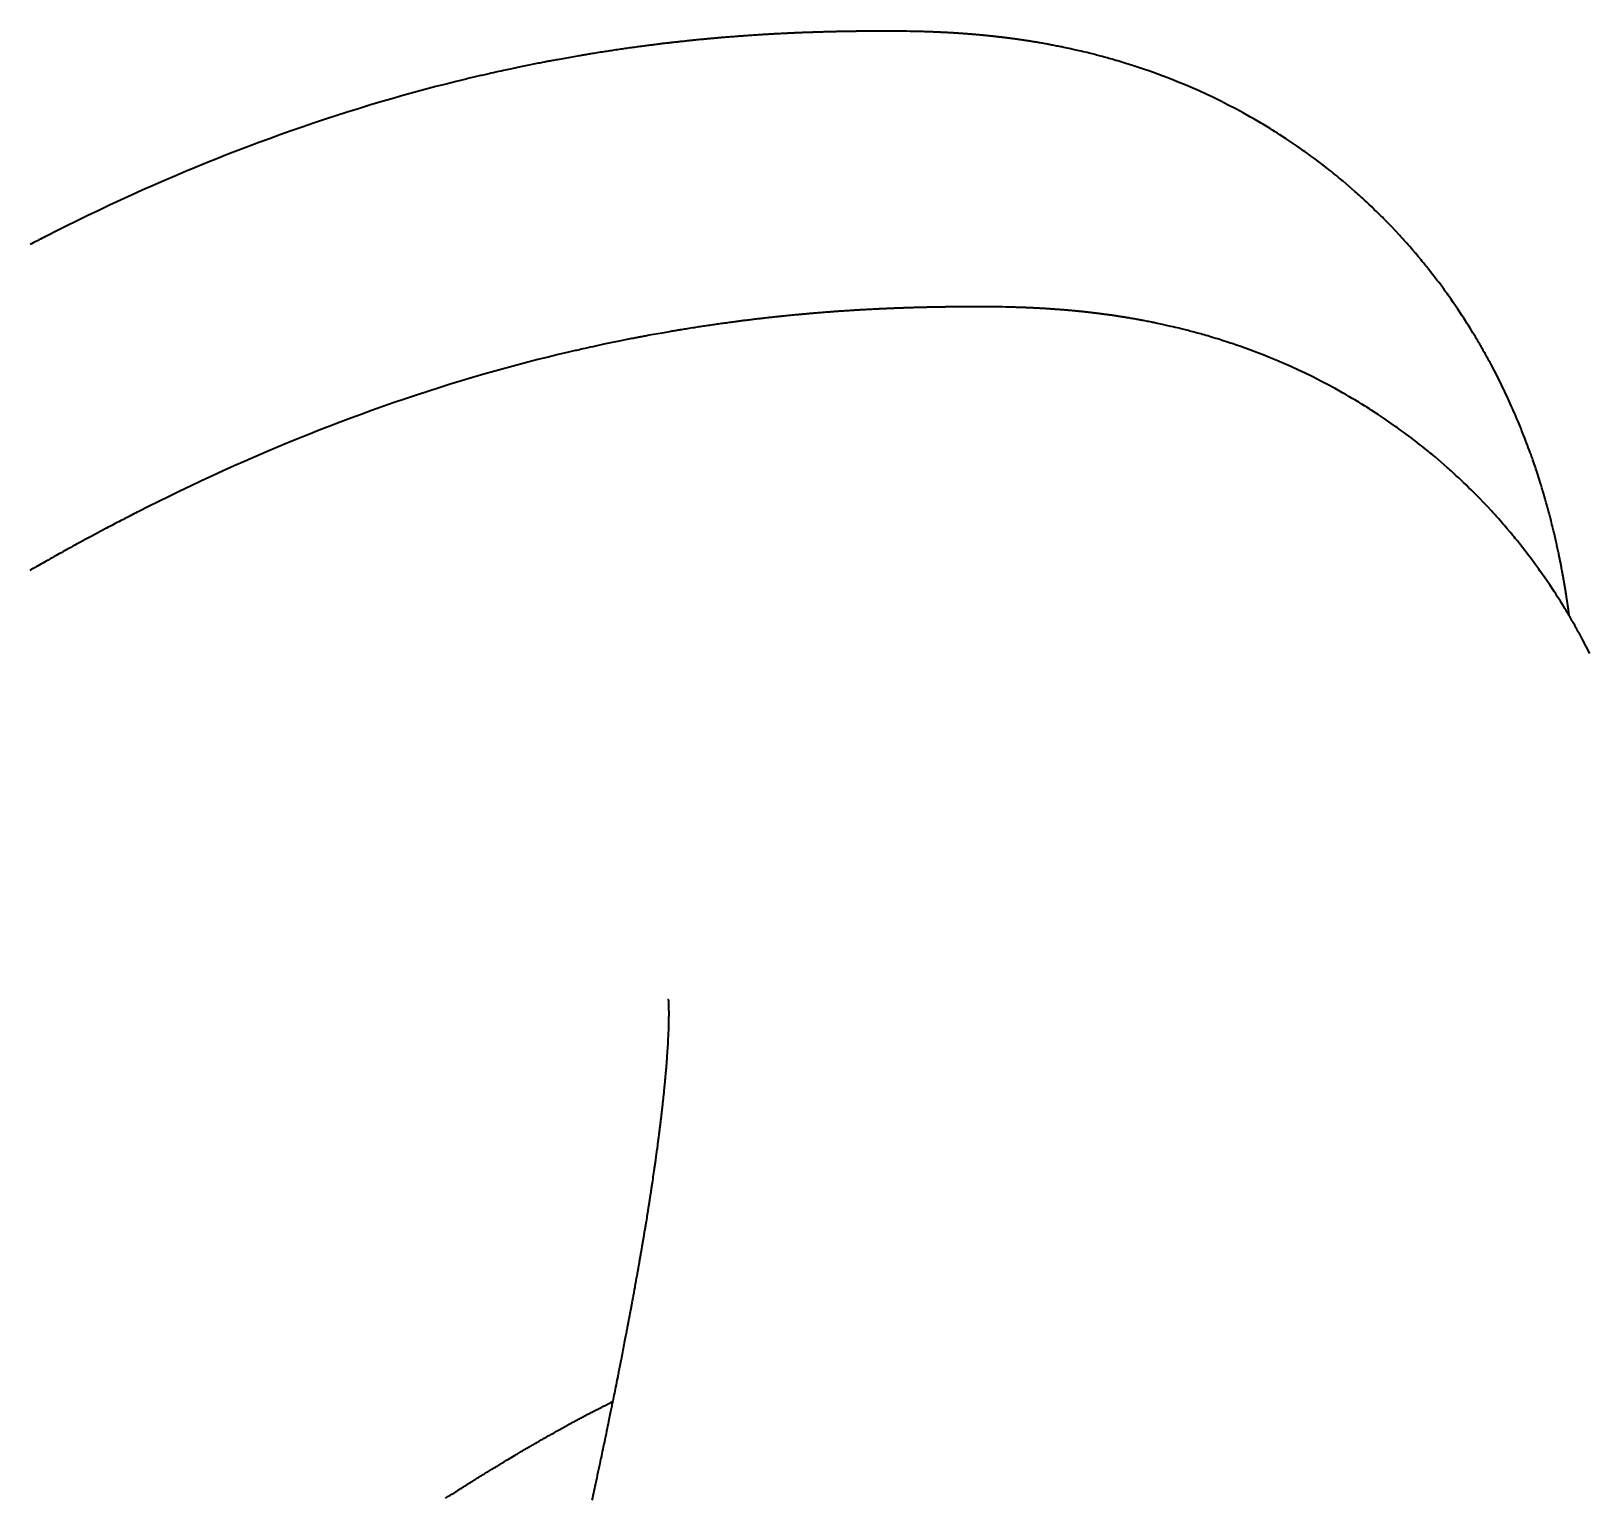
# Model space of a CAD drawing. Header units: millimetres. Extents: x 15 to 415, y 5 to 292.
# Drawn here: x 309.382 to 313.616, y 246.824 to 250.815 of the extents above; entities that cross this region are included whole.
import ezdxf

# ---------------------------------------------------------------- set-up
doc = ezdxf.new("R2010")
doc.units = ezdxf.units.MM
doc.layers.add('Geometries', color=7, linetype='Continuous')

msp = doc.modelspace()

# ---------------------------------------------------------------- linework, layer by layer
at = {"layer": 'Geometries', "linetype": 'Continuous', "lineweight": 40, "flags": 128}
for points in [[(313.5686, 249.2236), (313.5684, 249.225), (313.568, 249.2278), (313.5676, 249.2308), (313.5672, 249.2339), (313.5668, 249.2367), (313.5664, 249.2395), (313.566, 249.2424), (313.5657, 249.2451), (313.5653, 249.2475), (313.565, 249.2498), (313.5647, 249.2515), (313.5645, 249.253), (313.5643, 249.2544), (313.5641, 249.2558), (313.5639, 249.2574), (313.5636, 249.2592), (313.5634, 249.2608), (313.5631, 249.2624), (313.5629, 249.2642), (313.5626, 249.2662), (313.5623, 249.2682), (313.5619, 249.2703), (313.5617, 249.2722), (313.5614, 249.274), (313.5611, 249.2758), (313.5609, 249.2773), (313.5606, 249.2788), (313.5604, 249.2801), (313.5602, 249.2812), (313.5601, 249.2823), (313.5598, 249.2841), (313.5595, 249.286), (313.5592, 249.2881), (313.5588, 249.2904), (313.5584, 249.2928), (313.558, 249.2954), (313.5576, 249.298), (313.5571, 249.3006), (313.5566, 249.3034), (313.5562, 249.3063), (313.5557, 249.3092), (313.5553, 249.3115), (313.5549, 249.3136), (313.5546, 249.3157), (313.5542, 249.3176), (313.5539, 249.3194), (313.5536, 249.3213), (313.5532, 249.3232), (313.5529, 249.3253), (313.5525, 249.3274), (313.5521, 249.3298), (313.5517, 249.3321), (313.5512, 249.3345), (313.5508, 249.3367), (313.5505, 249.3387), (313.5501, 249.3406), (313.5498, 249.3422), (313.5495, 249.3437), (313.5493, 249.3448), (313.5491, 249.3458), (313.5489, 249.3469), (313.5487, 249.3481), (313.5485, 249.3495), (313.5482, 249.3509), (313.5478, 249.3528), (313.5474, 249.3549), (313.547, 249.3571), (313.5466, 249.3594), (313.5461, 249.3616), (313.5456, 249.3644), (313.5451, 249.3671), (313.5446, 249.3696), (313.544, 249.3722), (313.5435, 249.3748), (313.543, 249.3774), (313.5425, 249.3799), (313.542, 249.3825), (313.5414, 249.3851), (313.5409, 249.3878), (313.5403, 249.3906), (313.5397, 249.3934), (313.5391, 249.3965), (313.5384, 249.3995), (313.5376, 249.4034), (313.5368, 249.4072), (313.536, 249.411), (313.5351, 249.4148), (313.5343, 249.4183), (313.5336, 249.4217), (313.5329, 249.4248), (313.532, 249.4289), (313.531, 249.433), (313.5301, 249.4372), (313.5291, 249.4415), (313.5281, 249.4457), (313.5273, 249.4489), (313.5266, 249.4521), (313.5257, 249.4555), (313.5249, 249.459), (313.524, 249.4627), (313.5228, 249.4676), (313.5215, 249.4727), (313.5202, 249.4781), (313.5188, 249.4837), (313.5173, 249.4892), (313.5164, 249.4928), (313.5155, 249.4964), (313.5146, 249.4998), (313.5137, 249.5031), (313.5129, 249.5061), (313.5121, 249.509), (313.5112, 249.5123), (313.5103, 249.5156), (313.5094, 249.519), (313.5085, 249.5223), (313.5075, 249.5257), (313.5067, 249.5286), (313.5059, 249.5316), (313.505, 249.5348), (313.5041, 249.5381), (313.5031, 249.5415), (313.5024, 249.5438), (313.5018, 249.5461), (313.5011, 249.5485), (313.5005, 249.5506), (313.4998, 249.5527), (313.4993, 249.5546), (313.4987, 249.5564), (313.4981, 249.5588), (313.4974, 249.561), (313.4967, 249.5634), (313.496, 249.5657), (313.495, 249.5691), (313.4939, 249.5725), (313.4928, 249.5762), (313.4916, 249.58), (313.4904, 249.584), (313.4885, 249.59), (313.4866, 249.5962), (313.4846, 249.6023), (313.4827, 249.6081), (313.4809, 249.6138), (313.4791, 249.6192), (313.4776, 249.6236), (313.4762, 249.628), (313.4746, 249.6325), (313.473, 249.6372), (313.472, 249.6401), (313.471, 249.643), (313.47, 249.6458), (313.469, 249.6486), (313.468, 249.6516), (313.4669, 249.6547), (313.4657, 249.658), (313.4645, 249.6615), (313.4632, 249.665), (313.462, 249.6685), (313.4595, 249.6753), (313.457, 249.682), (313.4546, 249.6885), (313.4522, 249.6949), (313.4497, 249.7014), (313.4473, 249.7077), (313.4449, 249.7139), (313.4425, 249.7199), (313.4407, 249.7245), (313.4389, 249.7289), (313.4372, 249.7332), (313.4355, 249.7374), (313.4337, 249.7417), (313.4319, 249.7461), (313.4291, 249.7529), (313.4262, 249.7599), (313.4232, 249.7669), (313.4201, 249.774), (313.4171, 249.781), (313.414, 249.7881), (313.4108, 249.7952), (313.4022, 249.814), (313.3934, 249.833), (313.3842, 249.852), (313.3747, 249.8711), (313.3649, 249.8902), (313.3548, 249.9094), (313.3529, 249.9129), (313.3509, 249.9165), (313.349, 249.9201), (313.3471, 249.9236), (313.3451, 249.9272), (313.3431, 249.9307), (313.3412, 249.9343), (313.3392, 249.9378), (313.3379, 249.9401), (313.3367, 249.9423), (313.3355, 249.9443), (313.3345, 249.9462), (313.3334, 249.9482), (313.3319, 249.9508), (313.3303, 249.9535), (313.3287, 249.9563), (313.3268, 249.9597), (313.3247, 249.9632), (313.3226, 249.9668), (313.3206, 249.9703), (313.3185, 249.9738), (313.3164, 249.9773), (313.3131, 249.9828), (313.3098, 249.9883), (313.3065, 249.9939), (313.3025, 250.0004), (313.2984, 250.007), (313.2942, 250.0137), (313.29, 250.0203), (313.2858, 250.0269), (313.2815, 250.0335), (313.2772, 250.0401), (313.2652, 250.0583), (313.2528, 250.0765), (313.2458, 250.0866), (313.2386, 250.0967), (313.2358, 250.1007), (313.233, 250.1045), (313.2303, 250.1083), (313.2277, 250.1119), (313.2231, 250.1181), (313.2186, 250.1243), (313.214, 250.1304), (313.2094, 250.1365), (313.1975, 250.152), (313.1855, 250.1673), (313.1828, 250.1707), (313.18, 250.1741), (313.1773, 250.1775), (313.1745, 250.181), (313.1715, 250.1846), (313.1684, 250.1884), (313.1651, 250.1924), (313.1574, 250.2017), (313.1496, 250.2109), (313.1417, 250.2201), (313.1379, 250.2245), (313.1342, 250.2288), (313.1304, 250.2331), (313.1266, 250.2374), (313.1229, 250.2416), (313.1196, 250.2452), (313.1165, 250.2486), (313.1135, 250.2519), (313.1105, 250.2552), (313.1076, 250.2585), (313.0959, 250.271), (313.0854, 250.2821), (313.0748, 250.2931), (313.0712, 250.2968), (313.0676, 250.3005), (313.0638, 250.3043), (313.0598, 250.3083), (313.0557, 250.3124), (313.0515, 250.3166), (313.0447, 250.3233), (313.0378, 250.3299), (313.0309, 250.3365), (313.0243, 250.3428), (313.0177, 250.349), (313.0111, 250.3552), (313.0046, 250.3611), (313.0007, 250.3646), (312.9969, 250.368), (312.9933, 250.3713), (312.9897, 250.3745), (312.9861, 250.3777), (312.9698, 250.392), (312.9533, 250.4061), (312.949, 250.4097), (312.9447, 250.4133), (312.9403, 250.4169), (312.9357, 250.4207), (312.9309, 250.4246), (312.9261, 250.4285), (312.9211, 250.4325), (312.9161, 250.4364), (312.911, 250.4404), (312.899, 250.4498), (312.8869, 250.459), (312.8748, 250.4681), (312.8697, 250.4719), (312.8646, 250.4756), (312.8596, 250.4792), (312.8549, 250.4827), (312.8502, 250.4861), (312.8454, 250.4894), (312.8406, 250.4928), (312.8278, 250.5018), (312.8148, 250.5107), (312.7981, 250.5218), (312.7812, 250.5327), (312.7746, 250.537), (312.7679, 250.5412), (312.7611, 250.5455), (312.7541, 250.5498), (312.7455, 250.5551), (312.7367, 250.5604), (312.7278, 250.5656), (312.719, 250.5708), (312.7101, 250.576), (312.7012, 250.581), (312.681, 250.5923), (312.6608, 250.6032), (312.6406, 250.6137), (312.6203, 250.6239), (312.6001, 250.6338), (312.5799, 250.6433), (312.5609, 250.652), (312.5419, 250.6604), (312.523, 250.6685), (312.5041, 250.6763), (312.4852, 250.6839), (312.473, 250.6886), (312.4609, 250.6932), (312.4488, 250.6977), (312.4367, 250.7021), (312.4246, 250.7064), (312.4127, 250.7105), (312.4012, 250.7144), (312.3961, 250.7161), (312.3908, 250.7179), (312.3853, 250.7197), (312.3796, 250.7215), (312.3737, 250.7234), (312.3677, 250.7253), (312.3617, 250.7271), (312.3562, 250.7288), (312.3507, 250.7305), (312.3451, 250.7322), (312.3397, 250.7338), (312.3345, 250.7353), (312.3294, 250.7368), (312.3247, 250.7381), (312.3202, 250.7394), (312.3158, 250.7407), (312.3116, 250.7418), (312.3072, 250.743), (312.3028, 250.7443), (312.2983, 250.7455), (312.2939, 250.7467), (312.2899, 250.7477), (312.2859, 250.7488), (312.2819, 250.7498), (312.278, 250.7508), (312.2742, 250.7518), (312.2704, 250.7527), (312.2664, 250.7537), (312.2616, 250.7549), (312.2565, 250.7562), (312.2511, 250.7575), (312.2456, 250.7588), (312.2401, 250.7601), (312.2346, 250.7614), (312.2304, 250.7624), (312.2263, 250.7633), (312.2224, 250.7642), (312.2187, 250.765), (312.2152, 250.7658), (312.2118, 250.7665), (312.2072, 250.7675), (312.2024, 250.7685), (312.1978, 250.7695), (312.1933, 250.7704), (312.1905, 250.771), (312.1875, 250.7716), (312.1844, 250.7723), (312.1812, 250.7729), (312.1778, 250.7736), (312.1743, 250.7743), (312.1705, 250.775), (312.1669, 250.7757), (312.1634, 250.7764), (312.1601, 250.777), (312.1569, 250.7776), (312.1539, 250.7782), (312.1511, 250.7787), (312.1484, 250.7792), (312.1451, 250.7798), (312.1418, 250.7804), (312.1385, 250.781), (312.1349, 250.7816), (312.1319, 250.7821), (312.1288, 250.7827), (312.1255, 250.7832), (312.122, 250.7838), (312.1195, 250.7843), (312.117, 250.7847), (312.1146, 250.7851), (312.1123, 250.7854), (312.1102, 250.7858), (312.1082, 250.7861), (312.106, 250.7865), (312.1039, 250.7868), (312.1019, 250.7871), (312.0999, 250.7874), (312.0978, 250.7878), (312.0958, 250.7881), (312.0937, 250.7884), (312.0916, 250.7887), (312.0894, 250.7891), (312.087, 250.7894), (312.085, 250.7897), (312.0829, 250.79), (312.0806, 250.7904), (312.0781, 250.7907), (312.0755, 250.7911), (312.073, 250.7915), (312.0703, 250.7919), (312.0677, 250.7922), (312.0654, 250.7926), (312.0632, 250.7929), (312.0612, 250.7931), (312.0587, 250.7935), (312.0564, 250.7938), (312.0543, 250.7941), (312.0531, 250.7942), (312.0518, 250.7944), (312.0506, 250.7946), (312.0494, 250.7947), (312.0481, 250.7949), (312.0465, 250.7951), (312.0447, 250.7953), (312.0432, 250.7955), (312.0415, 250.7958), (312.0397, 250.796), (312.0378, 250.7962), (312.0359, 250.7965), (312.0342, 250.7967), (312.0325, 250.7969), (312.0308, 250.7971), (312.0291, 250.7973), (312.0276, 250.7975), (312.0261, 250.7977), (312.0247, 250.7978), (312.0232, 250.798), (312.0216, 250.7982), (312.0199, 250.7984), (312.0181, 250.7986), (312.0161, 250.7988), (312.0144, 250.799), (312.0125, 250.7993), (312.0105, 250.7995), (312.0086, 250.7997), (312.0068, 250.7999), (312.0052, 250.8001), (312.0034, 250.8003), (312.0018, 250.8004), (312.0004, 250.8006), (311.9992, 250.8007), (311.9977, 250.8009), (311.996, 250.8011), (311.9942, 250.8013), (311.9922, 250.8015), (311.9902, 250.8017), (311.9888, 250.8018), (311.9872, 250.802), (311.9856, 250.8022), (311.9839, 250.8023), (311.982, 250.8025), (311.98, 250.8027), (311.9781, 250.8029), (311.9764, 250.8031), (311.9747, 250.8032), (311.9732, 250.8034), (311.9718, 250.8035), (311.9705, 250.8036), (311.9694, 250.8037), (311.9684, 250.8038), (311.9672, 250.8039), (311.966, 250.8041), (311.9647, 250.8042), (311.9633, 250.8043), (311.9619, 250.8044), (311.9604, 250.8046), (311.9588, 250.8047), (311.9574, 250.8048), (311.9559, 250.805), (311.9542, 250.8051), (311.9524, 250.8053), (311.9506, 250.8054), (311.9487, 250.8056), (311.947, 250.8057), (311.9452, 250.8059), (311.9436, 250.806), (311.9421, 250.8061), (311.9408, 250.8062), (311.9397, 250.8063), (311.9388, 250.8064), (311.9344, 250.8067), (311.9333, 250.8068), (311.9321, 250.8069), (311.9309, 250.807), (311.9296, 250.8071), (311.9281, 250.8072), (311.9264, 250.8074), (311.9246, 250.8075), (311.9226, 250.8076), (311.9203, 250.8078), (311.9179, 250.808), (311.9156, 250.8081), (311.9133, 250.8083), (311.9111, 250.8085), (311.9089, 250.8086), (311.9069, 250.8087), (311.9051, 250.8089), (311.9034, 250.809), (311.9019, 250.8091), (311.9005, 250.8092), (311.8994, 250.8092), (311.8979, 250.8093), (311.8964, 250.8094), (311.8949, 250.8095), (311.8933, 250.8096), (311.8918, 250.8097), (311.8903, 250.8098), (311.8886, 250.8099), (311.8869, 250.81), (311.885, 250.8101), (311.8829, 250.8102), (311.8806, 250.8104), (311.8783, 250.8105), (311.8759, 250.8106), (311.8732, 250.8108), (311.8706, 250.8109), (311.8679, 250.811), (311.8653, 250.8112), (311.8628, 250.8113), (311.8606, 250.8114), (311.8586, 250.8115), (311.8568, 250.8116), (311.855, 250.8117), (311.8519, 250.8118), (311.849, 250.8119), (311.8461, 250.8121), (311.8432, 250.8122), (311.8409, 250.8123), (311.8385, 250.8124), (311.836, 250.8125), (311.8332, 250.8126), (311.8303, 250.8127), (311.8262, 250.8128), (311.8222, 250.813), (311.8181, 250.8131), (311.8143, 250.8132), (311.8106, 250.8134), (311.8071, 250.8135), (311.8036, 250.8136), (311.8002, 250.8136), (311.7968, 250.8137), (311.7934, 250.8138), (311.7842, 250.814), (311.7751, 250.8142), (311.7654, 250.8144), (311.756, 250.8145), (311.7466, 250.8146), (311.743, 250.8146), (311.7394, 250.8147), (311.7359, 250.8147), (311.7323, 250.8147), (311.7288, 250.8147), (311.7254, 250.8148), (311.7227, 250.8148), (311.7201, 250.8148), (311.7176, 250.8148), (311.7151, 250.8148), (311.7135, 250.8148), (311.712, 250.8148), (311.7105, 250.8148), (311.709, 250.8148), (311.7073, 250.8148), (311.7054, 250.8148), (311.7033, 250.8148), (311.7011, 250.8148), (311.6987, 250.8148), (311.6963, 250.8148), (311.6938, 250.8148), (311.6915, 250.8148), (311.6892, 250.8148), (311.6862, 250.8148), (311.6833, 250.8147), (311.6806, 250.8147), (311.678, 250.8147), (311.6762, 250.8147), (311.6744, 250.8147), (311.6727, 250.8147), (311.6711, 250.8147), (311.6686, 250.8147), (311.666, 250.8146), (311.6632, 250.8146), (311.6604, 250.8146), (311.6577, 250.8146), (311.6541, 250.8145), (311.6506, 250.8145), (311.647, 250.8145), (311.6434, 250.8144), (311.6397, 250.8144), (311.6359, 250.8143), (311.632, 250.8143), (311.6303, 250.8143), (311.6287, 250.8143), (311.6271, 250.8142), (311.6256, 250.8142), (311.6241, 250.8142), (311.6228, 250.8142), (311.6214, 250.8142), (311.62, 250.8141), (311.6181, 250.8141), (311.6162, 250.8141), (311.614, 250.8141), (311.6118, 250.814), (311.6095, 250.814), (311.6037, 250.8139), (311.598, 250.8138), (311.5958, 250.8138), (311.5936, 250.8137), (311.5916, 250.8137), (311.5896, 250.8137), (311.588, 250.8136), (311.5865, 250.8136), (311.5851, 250.8136), (311.5836, 250.8135), (311.5821, 250.8135), (311.5805, 250.8135), (311.5779, 250.8134), (311.5752, 250.8134), (311.5723, 250.8133), (311.5693, 250.8132), (311.5663, 250.8132), (311.5632, 250.8131), (311.5606, 250.813), (311.5581, 250.813), (311.5557, 250.8129), (311.5539, 250.8129), (311.5521, 250.8128), (311.5505, 250.8128), (311.5489, 250.8127), (311.5475, 250.8127), (311.546, 250.8127), (311.5426, 250.8126), (311.5391, 250.8125), (311.5379, 250.8124), (311.5366, 250.8124), (311.5352, 250.8124), (311.5338, 250.8123), (311.5322, 250.8123), (311.5306, 250.8122), (311.5289, 250.8122), (311.5272, 250.8121), (311.5254, 250.8121), (311.5235, 250.812), (311.5217, 250.8119), (311.5192, 250.8119), (311.5169, 250.8118), (311.5148, 250.8117), (311.5127, 250.8117), (311.5108, 250.8116), (311.509, 250.8115), (311.5073, 250.8115), (311.5056, 250.8114), (311.503, 250.8113), (311.5005, 250.8112), (311.498, 250.8111), (311.4954, 250.8111), (311.4935, 250.811), (311.4915, 250.8109), (311.4894, 250.8108), (311.4872, 250.8107), (311.4849, 250.8107), (311.4825, 250.8106), (311.4799, 250.8105), (311.4773, 250.8104), (311.4745, 250.8102), (311.4717, 250.8101), (311.4691, 250.81), (311.4666, 250.8099), (311.4643, 250.8098), (311.4626, 250.8097), (311.461, 250.8097), (311.4595, 250.8096), (311.458, 250.8095), (311.4546, 250.8094), (311.4514, 250.8093), (311.4483, 250.8091), (311.4451, 250.809), (311.4434, 250.8089), (311.4417, 250.8088), (311.4399, 250.8087), (311.4381, 250.8086), (311.4362, 250.8085), (311.4341, 250.8084), (311.4322, 250.8083), (311.4303, 250.8082), (311.4282, 250.8081), (311.4261, 250.808), (311.4239, 250.8079), (311.4197, 250.8077), (311.4157, 250.8075), (311.4123, 250.8073), (311.409, 250.8071), (311.4058, 250.807), (311.4027, 250.8068), (311.3998, 250.8066), (311.3969, 250.8065), (311.3941, 250.8063), (311.3913, 250.8062), (311.3885, 250.806), (311.3856, 250.8058), (311.3827, 250.8057), (311.3801, 250.8055), (311.3774, 250.8053), (311.3746, 250.8052), (311.3716, 250.805), (311.3692, 250.8048), (311.3667, 250.8047), (311.3641, 250.8045), (311.3615, 250.8044), (311.3578, 250.8041), (311.3541, 250.8039), (311.3505, 250.8036), (311.3471, 250.8034), (311.3437, 250.8032), (311.3405, 250.803), (311.3374, 250.8028), (311.3345, 250.8026), (311.3315, 250.8024), (311.3284, 250.8021), (311.3252, 250.8019), (311.3221, 250.8017), (311.319, 250.8015), (311.3161, 250.8013), (311.3137, 250.8011), (311.3111, 250.8009), (311.3085, 250.8007), (311.3057, 250.8005), (311.3028, 250.8003), (311.2998, 250.8), (311.2951, 250.7997), (311.2904, 250.7993), (311.2857, 250.7989), (311.2815, 250.7986), (311.2774, 250.7983), (311.2735, 250.7979), (311.2696, 250.7976), (311.2659, 250.7973), (311.2623, 250.797), (311.2598, 250.7968), (311.2573, 250.7966), (311.2547, 250.7964), (311.2521, 250.7961), (311.2493, 250.7959), (311.2466, 250.7957), (311.2435, 250.7954), (311.2405, 250.7951), (311.2375, 250.7949), (311.2346, 250.7946), (311.2323, 250.7944), (311.2299, 250.7942), (311.2276, 250.7939), (311.2252, 250.7937), (311.2227, 250.7935), (311.2201, 250.7933), (311.2174, 250.793), (311.2146, 250.7927), (311.2116, 250.7924), (311.2071, 250.792), (311.2025, 250.7916), (311.198, 250.7911), (311.1936, 250.7907), (311.1893, 250.7903), (311.1852, 250.7898), (311.1821, 250.7895), (311.1791, 250.7892), (311.1761, 250.7889), (311.1733, 250.7886), (311.1705, 250.7883), (311.1677, 250.788), (311.1645, 250.7877), (311.1613, 250.7874), (311.1579, 250.787), (311.1545, 250.7866), (311.1511, 250.7863), (311.1478, 250.7859), (311.1445, 250.7855), (311.1414, 250.7852), (311.1383, 250.7849), (311.1344, 250.7844), (311.1304, 250.784), (311.1265, 250.7835), (311.1242, 250.7833), (311.1218, 250.783), (311.1193, 250.7827), (311.1167, 250.7824), (311.1133, 250.782), (311.1096, 250.7816), (311.1059, 250.7811), (311.1019, 250.7807), (311.0988, 250.7803), (311.0956, 250.7799), (311.0924, 250.7795), (311.0893, 250.7791), (311.0857, 250.7787), (311.0822, 250.7783), (311.0789, 250.7778), (311.0756, 250.7774), (311.0724, 250.777), (311.0693, 250.7766), (311.066, 250.7762), (311.0628, 250.7758), (311.0596, 250.7754), (311.0565, 250.775), (311.0534, 250.7746), (311.0502, 250.7742), (311.047, 250.7738), (311.0432, 250.7733), (311.0394, 250.7728), (311.0356, 250.7722), (311.0318, 250.7717), (311.028, 250.7712), (311.0237, 250.7706), (311.0195, 250.77), (311.0152, 250.7695), (311.011, 250.7689), (311.0067, 250.7683), (311.0025, 250.7677), (310.9986, 250.7671), (310.9947, 250.7666), (310.9907, 250.766), (310.9867, 250.7654), (310.9826, 250.7648), (310.9784, 250.7642), (310.974, 250.7635), (310.9695, 250.7629), (310.9649, 250.7622), (310.9611, 250.7616), (310.9572, 250.761), (310.9531, 250.7604), (310.949, 250.7598), (310.945, 250.7592), (310.9409, 250.7585), (310.9369, 250.7579), (310.9321, 250.7572), (310.9274, 250.7564), (310.9227, 250.7557), (310.9183, 250.7549), (310.9139, 250.7543), (310.9098, 250.7536), (310.9061, 250.753), (310.9026, 250.7524), (310.8992, 250.7518), (310.8959, 250.7513), (310.8926, 250.7507), (310.8895, 250.7502), (310.8864, 250.7497), (310.8832, 250.7492), (310.8799, 250.7486), (310.8765, 250.748), (310.873, 250.7474), (310.8694, 250.7468), (310.8499, 250.7434), (310.8148, 250.7371), (310.8112, 250.7365), (310.8077, 250.7358), (310.8043, 250.7352), (310.8011, 250.7346), (310.7979, 250.734), (310.7948, 250.7334), (310.7917, 250.7328), (310.789, 250.7323), (310.7863, 250.7318), (310.7835, 250.7313), (310.7807, 250.7307), (310.7777, 250.7301), (310.7746, 250.7295), (310.7708, 250.7288), (310.7668, 250.728), (310.7626, 250.7272), (310.7583, 250.7264), (310.754, 250.7255), (310.737, 250.7221), (310.714, 250.7174), (310.6911, 250.7126), (310.6682, 250.7077), (310.6613, 250.7062), (310.6543, 250.7047), (310.6473, 250.7031), (310.6404, 250.7016), (310.6335, 250.7), (310.6291, 250.699), (310.6248, 250.698), (310.6208, 250.6971), (310.6168, 250.6962), (310.613, 250.6954), (310.6094, 250.6945), (310.6058, 250.6937), (310.6022, 250.6929), (310.5985, 250.692), (310.5948, 250.6911), (310.5909, 250.6902), (310.5869, 250.6893), (310.583, 250.6883), (310.579, 250.6874), (310.5749, 250.6864), (310.5709, 250.6855), (310.5668, 250.6845), (310.5393, 250.6778), (310.5117, 250.6709), (310.484, 250.6638), (310.4543, 250.6559), (310.4244, 250.6479), (310.3944, 250.6395), (310.3642, 250.631), (310.334, 250.6222), (310.3037, 250.6131), (310.2732, 250.6038), (310.2426, 250.5943), (310.212, 250.5845), (310.1812, 250.5745), (310.1509, 250.5643), (310.1204, 250.5539), (310.0899, 250.5433), (310.0592, 250.5324), (310.0308, 250.5221), (310.0024, 250.5116), (309.9738, 250.5009), (309.9451, 250.4899), (309.9164, 250.4788), (309.8881, 250.4676), (309.8597, 250.4561), (309.8312, 250.4445), (309.8026, 250.4326), (309.7733, 250.4202), (309.744, 250.4076), (309.7146, 250.3948), (309.685, 250.3817), (309.6554, 250.3684), (309.6257, 250.3548), (309.5959, 250.3409), (309.5666, 250.3271), (309.5372, 250.3131), (309.5078, 250.2988), (309.4782, 250.2843), (309.4521, 250.2713), (309.426, 250.2581), (309.4213, 250.2557), (309.4167, 250.2534), (309.4121, 250.251), (309.4077, 250.2488), (309.4034, 250.2466), (309.3994, 250.2445), (309.3954, 250.2425), (309.3916, 250.2405), (309.3877, 250.2385), (309.3837, 250.2364), (309.3796, 250.2343)], [(313.5686, 249.2236), (313.5685, 249.2238), (313.5664, 249.2273), (313.5631, 249.2328), (313.5598, 249.2383), (313.5565, 249.2439), (313.5525, 249.2504), (313.5484, 249.257), (313.5442, 249.2637), (313.54, 249.2703), (313.5358, 249.2769), (313.5315, 249.2835), (313.5272, 249.2901), (313.5152, 249.3083), (313.5028, 249.3265), (313.4958, 249.3366), (313.4886, 249.3467), (313.4858, 249.3507), (313.483, 249.3545), (313.4803, 249.3583), (313.4777, 249.3619), (313.4731, 249.3681), (313.4686, 249.3743), (313.464, 249.3804), (313.4594, 249.3865), (313.4475, 249.402), (313.4355, 249.4173), (313.4328, 249.4207), (313.43, 249.4241), (313.4273, 249.4275), (313.4245, 249.431), (313.4215, 249.4346), (313.4184, 249.4384), (313.4151, 249.4424), (313.4074, 249.4517), (313.3996, 249.4609), (313.3917, 249.4701), (313.3879, 249.4745), (313.3842, 249.4788), (313.3804, 249.4831), (313.3766, 249.4874), (313.3729, 249.4916), (313.3696, 249.4952), (313.3665, 249.4986), (313.3635, 249.5019), (313.3605, 249.5052), (313.3576, 249.5085), (313.3459, 249.521), (313.3354, 249.5321), (313.3248, 249.5431), (313.3212, 249.5468), (313.3176, 249.5505), (313.3138, 249.5543), (313.3098, 249.5583), (313.3057, 249.5624), (313.3015, 249.5666), (313.2947, 249.5733), (313.2878, 249.5799), (313.2809, 249.5865), (313.2743, 249.5928), (313.2677, 249.599), (313.2611, 249.6052), (313.2546, 249.6111), (313.2507, 249.6146), (313.2469, 249.618), (313.2433, 249.6213), (313.2397, 249.6245), (313.2361, 249.6277), (313.2198, 249.642), (313.2033, 249.6561), (313.199, 249.6597), (313.1947, 249.6633), (313.1903, 249.6669), (313.1857, 249.6707), (313.1809, 249.6746), (313.1761, 249.6785), (313.1711, 249.6825), (313.1661, 249.6864), (313.161, 249.6904), (313.149, 249.6998), (313.1369, 249.709), (313.1248, 249.7181), (313.1197, 249.7219), (313.1146, 249.7256), (313.1096, 249.7292), (313.1049, 249.7327), (313.1002, 249.7361), (313.0954, 249.7394), (313.0906, 249.7428), (313.0778, 249.7518), (313.0648, 249.7607), (313.0481, 249.7718), (313.0312, 249.7827), (313.0246, 249.787), (313.0179, 249.7912), (313.0111, 249.7955), (313.0041, 249.7998), (312.9955, 249.8051), (312.9867, 249.8104), (312.9778, 249.8156), (312.969, 249.8208), (312.9601, 249.826), (312.9512, 249.831), (312.931, 249.8423), (312.9108, 249.8532), (312.8906, 249.8637), (312.8703, 249.8739), (312.8501, 249.8838), (312.8299, 249.8933), (312.8109, 249.902), (312.7919, 249.9104), (312.773, 249.9185), (312.7541, 249.9263), (312.7352, 249.9339), (312.723, 249.9386), (312.7109, 249.9432), (312.6988, 249.9477), (312.6867, 249.9521), (312.6746, 249.9564), (312.6627, 249.9605), (312.6512, 249.9644), (312.6461, 249.9661), (312.6408, 249.9679), (312.6353, 249.9697), (312.6296, 249.9715), (312.6237, 249.9734), (312.6177, 249.9753), (312.6117, 249.9771), (312.6062, 249.9788), (312.6007, 249.9805), (312.5951, 249.9822), (312.5897, 249.9838), (312.5845, 249.9853), (312.5794, 249.9868), (312.5747, 249.9881), (312.5702, 249.9894), (312.5658, 249.9907), (312.5616, 249.9918), (312.5572, 249.993), (312.5528, 249.9943), (312.5483, 249.9955), (312.5439, 249.9967), (312.5399, 249.9977), (312.5359, 249.9988), (312.5319, 249.9998), (312.528, 250.0008), (312.5242, 250.0018), (312.5204, 250.0027), (312.5164, 250.0037), (312.5116, 250.0049), (312.5065, 250.0062), (312.5011, 250.0075), (312.4956, 250.0088), (312.4901, 250.0101), (312.4846, 250.0114), (312.4804, 250.0124), (312.4763, 250.0133), (312.4724, 250.0142), (312.4687, 250.015), (312.4652, 250.0158), (312.4618, 250.0165), (312.4572, 250.0175), (312.4524, 250.0185), (312.4478, 250.0195), (312.4433, 250.0204), (312.4405, 250.021), (312.4375, 250.0216), (312.4344, 250.0223), (312.4312, 250.0229), (312.4278, 250.0236), (312.4243, 250.0243), (312.4205, 250.025), (312.4169, 250.0257), (312.4134, 250.0264), (312.4101, 250.027), (312.4069, 250.0276), (312.4039, 250.0282), (312.4011, 250.0287), (312.3984, 250.0292), (312.3951, 250.0298), (312.3918, 250.0304), (312.3885, 250.031), (312.3849, 250.0316), (312.3819, 250.0321), (312.3788, 250.0327), (312.3755, 250.0332), (312.372, 250.0338), (312.3695, 250.0343), (312.367, 250.0347), (312.3646, 250.0351), (312.3623, 250.0354), (312.3602, 250.0358), (312.3582, 250.0361), (312.356, 250.0365), (312.3539, 250.0368), (312.3519, 250.0371), (312.3499, 250.0374), (312.3478, 250.0378), (312.3458, 250.0381), (312.3437, 250.0384), (312.3416, 250.0387), (312.3394, 250.0391), (312.337, 250.0394), (312.335, 250.0397), (312.3329, 250.04), (312.3306, 250.0404), (312.3281, 250.0407), (312.3255, 250.0411), (312.323, 250.0415), (312.3203, 250.0419), (312.3177, 250.0422), (312.3154, 250.0426), (312.3132, 250.0429), (312.3112, 250.0431), (312.3087, 250.0435), (312.3064, 250.0438), (312.3043, 250.0441), (312.3031, 250.0442), (312.3018, 250.0444), (312.3006, 250.0446), (312.2994, 250.0447), (312.2981, 250.0449), (312.2965, 250.0451), (312.2947, 250.0453), (312.2932, 250.0455), (312.2915, 250.0458), (312.2897, 250.046), (312.2878, 250.0462), (312.2859, 250.0465), (312.2842, 250.0467), (312.2825, 250.0469), (312.2808, 250.0471), (312.2791, 250.0473), (312.2776, 250.0475), (312.2761, 250.0477), (312.2747, 250.0478), (312.2732, 250.048), (312.2716, 250.0482), (312.2699, 250.0484), (312.2681, 250.0486), (312.2661, 250.0488), (312.2644, 250.049), (312.2625, 250.0493), (312.2605, 250.0495), (312.2586, 250.0497), (312.2568, 250.0499), (312.2552, 250.0501), (312.2534, 250.0503), (312.2518, 250.0504), (312.2504, 250.0506), (312.2492, 250.0507), (312.2477, 250.0509), (312.246, 250.0511), (312.2442, 250.0513), (312.2422, 250.0515), (312.2402, 250.0517), (312.2388, 250.0518), (312.2372, 250.052), (312.2356, 250.0522), (312.2339, 250.0523), (312.232, 250.0525), (312.23, 250.0527), (312.2281, 250.0529), (312.2264, 250.0531), (312.2247, 250.0532), (312.2232, 250.0534), (312.2218, 250.0535), (312.2205, 250.0536), (312.2194, 250.0537), (312.2184, 250.0538), (312.2172, 250.0539), (312.216, 250.0541), (312.2147, 250.0542), (312.2133, 250.0543), (312.2119, 250.0544), (312.2104, 250.0546), (312.2088, 250.0547), (312.2074, 250.0548), (312.2059, 250.055), (312.2042, 250.0551), (312.2024, 250.0553), (312.2006, 250.0554), (312.1987, 250.0556), (312.197, 250.0557), (312.1952, 250.0559), (312.1936, 250.056), (312.1921, 250.0561), (312.1908, 250.0562), (312.1897, 250.0563), (312.1888, 250.0564), (312.1844, 250.0567), (312.1833, 250.0568), (312.1821, 250.0569), (312.1809, 250.057), (312.1796, 250.0571), (312.1781, 250.0572), (312.1764, 250.0574), (312.1746, 250.0575), (312.1726, 250.0576), (312.1703, 250.0578), (312.1679, 250.058), (312.1656, 250.0581), (312.1633, 250.0583), (312.1611, 250.0585), (312.1589, 250.0586), (312.1569, 250.0587), (312.1551, 250.0589), (312.1534, 250.059), (312.1519, 250.0591), (312.1505, 250.0592), (312.1494, 250.0592), (312.1479, 250.0593), (312.1464, 250.0594), (312.1449, 250.0595), (312.1433, 250.0596), (312.1418, 250.0597), (312.1403, 250.0598), (312.1386, 250.0599), (312.1369, 250.06), (312.135, 250.0601), (312.1329, 250.0602), (312.1306, 250.0604), (312.1283, 250.0605), (312.1259, 250.0606), (312.1232, 250.0608), (312.1206, 250.0609), (312.1179, 250.061), (312.1153, 250.0612), (312.1128, 250.0613), (312.1106, 250.0614), (312.1086, 250.0615), (312.1068, 250.0616), (312.105, 250.0617), (312.1019, 250.0618), (312.099, 250.0619), (312.0961, 250.0621), (312.0932, 250.0622), (312.0909, 250.0623), (312.0885, 250.0624), (312.086, 250.0625), (312.0832, 250.0626), (312.0803, 250.0627), (312.0762, 250.0628), (312.0722, 250.063), (312.0681, 250.0631), (312.0643, 250.0632), (312.0606, 250.0634), (312.0571, 250.0635), (312.0536, 250.0636), (312.0502, 250.0636), (312.0468, 250.0637), (312.0434, 250.0638), (312.0342, 250.064), (312.0251, 250.0642), (312.0154, 250.0644), (312.006, 250.0645), (311.9966, 250.0646), (311.993, 250.0646), (311.9894, 250.0647), (311.9859, 250.0647), (311.9823, 250.0647), (311.9788, 250.0647), (311.9754, 250.0648), (311.9727, 250.0648), (311.9701, 250.0648), (311.9676, 250.0648), (311.9651, 250.0648), (311.9635, 250.0648), (311.962, 250.0648), (311.9605, 250.0648), (311.959, 250.0648), (311.9573, 250.0648), (311.9554, 250.0648), (311.9533, 250.0648), (311.9511, 250.0648), (311.9487, 250.0648), (311.9463, 250.0648), (311.9438, 250.0648), (311.9415, 250.0648), (311.9392, 250.0648), (311.9362, 250.0648), (311.9333, 250.0647), (311.9306, 250.0647), (311.928, 250.0647), (311.9262, 250.0647), (311.9244, 250.0647), (311.9227, 250.0647), (311.9211, 250.0647), (311.9186, 250.0647), (311.916, 250.0646), (311.9132, 250.0646), (311.9104, 250.0646), (311.9077, 250.0646), (311.9041, 250.0645), (311.9006, 250.0645), (311.897, 250.0645), (311.8934, 250.0644), (311.8897, 250.0644), (311.8859, 250.0643), (311.882, 250.0643), (311.8803, 250.0643), (311.8787, 250.0643), (311.8771, 250.0642), (311.8756, 250.0642), (311.8741, 250.0642), (311.8728, 250.0642), (311.8714, 250.0642), (311.87, 250.0641), (311.8681, 250.0641), (311.8662, 250.0641), (311.864, 250.0641), (311.8618, 250.064), (311.8595, 250.064), (311.8537, 250.0639), (311.848, 250.0638), (311.8458, 250.0638), (311.8436, 250.0637), (311.8416, 250.0637), (311.8396, 250.0637), (311.838, 250.0636), (311.8365, 250.0636), (311.8351, 250.0636), (311.8336, 250.0635), (311.8321, 250.0635), (311.8305, 250.0635), (311.8279, 250.0634), (311.8252, 250.0634), (311.8223, 250.0633), (311.8193, 250.0632), (311.8163, 250.0632), (311.8132, 250.0631), (311.8106, 250.063), (311.8081, 250.063), (311.8057, 250.0629), (311.8039, 250.0629), (311.8021, 250.0628), (311.8005, 250.0628), (311.7989, 250.0627), (311.7975, 250.0627), (311.796, 250.0627), (311.7926, 250.0626), (311.7891, 250.0625), (311.7879, 250.0624), (311.7866, 250.0624), (311.7852, 250.0624), (311.7838, 250.0623), (311.7822, 250.0623), (311.7806, 250.0622), (311.7789, 250.0622), (311.7772, 250.0621), (311.7754, 250.0621), (311.7735, 250.062), (311.7717, 250.0619), (311.7692, 250.0619), (311.7669, 250.0618), (311.7648, 250.0617), (311.7627, 250.0617), (311.7608, 250.0616), (311.759, 250.0615), (311.7573, 250.0615), (311.7556, 250.0614), (311.753, 250.0613), (311.7505, 250.0612), (311.748, 250.0611), (311.7454, 250.0611), (311.7435, 250.061), (311.7415, 250.0609), (311.7394, 250.0608), (311.7372, 250.0607), (311.7349, 250.0607), (311.7325, 250.0606), (311.7299, 250.0605), (311.7273, 250.0604), (311.7245, 250.0602), (311.7217, 250.0601), (311.7191, 250.06), (311.7166, 250.0599), (311.7143, 250.0598), (311.7126, 250.0597), (311.711, 250.0597), (311.7095, 250.0596), (311.708, 250.0595), (311.7046, 250.0594), (311.7014, 250.0593), (311.6983, 250.0591), (311.6951, 250.059), (311.6934, 250.0589), (311.6917, 250.0588), (311.6899, 250.0587), (311.6881, 250.0586), (311.6862, 250.0585), (311.6841, 250.0584), (311.6822, 250.0583), (311.6803, 250.0582), (311.6782, 250.0581), (311.6761, 250.058), (311.6739, 250.0579), (311.6697, 250.0577), (311.6657, 250.0575), (311.6623, 250.0573), (311.659, 250.0571), (311.6558, 250.057), (311.6527, 250.0568), (311.6498, 250.0566), (311.6469, 250.0565), (311.6441, 250.0563), (311.6413, 250.0562), (311.6385, 250.056), (311.6356, 250.0558), (311.6327, 250.0557), (311.6301, 250.0555), (311.6274, 250.0553), (311.6246, 250.0552), (311.6216, 250.055), (311.6192, 250.0548), (311.6167, 250.0547), (311.6141, 250.0545), (311.6115, 250.0544), (311.6078, 250.0541), (311.6041, 250.0539), (311.6005, 250.0536), (311.5971, 250.0534), (311.5937, 250.0532), (311.5905, 250.053), (311.5874, 250.0528), (311.5845, 250.0526), (311.5815, 250.0524), (311.5784, 250.0521), (311.5752, 250.0519), (311.5721, 250.0517), (311.569, 250.0515), (311.5661, 250.0513), (311.5637, 250.0511), (311.5611, 250.0509), (311.5585, 250.0507), (311.5557, 250.0505), (311.5528, 250.0503), (311.5498, 250.05), (311.5451, 250.0497), (311.5404, 250.0493), (311.5357, 250.0489), (311.5315, 250.0486), (311.5274, 250.0483), (311.5235, 250.0479), (311.5196, 250.0476), (311.5159, 250.0473), (311.5123, 250.047), (311.5098, 250.0468), (311.5073, 250.0466), (311.5047, 250.0464), (311.5021, 250.0461), (311.4993, 250.0459), (311.4966, 250.0457), (311.4935, 250.0454), (311.4905, 250.0451), (311.4875, 250.0449), (311.4846, 250.0446), (311.4823, 250.0444), (311.4799, 250.0442), (311.4776, 250.0439), (311.4752, 250.0437), (311.4727, 250.0435), (311.4701, 250.0433), (311.4674, 250.043), (311.4646, 250.0427), (311.4616, 250.0424), (311.4571, 250.042), (311.4525, 250.0416), (311.448, 250.0411), (311.4436, 250.0407), (311.4393, 250.0403), (311.4352, 250.0398), (311.4321, 250.0395), (311.4291, 250.0392), (311.4261, 250.0389), (311.4233, 250.0386), (311.4205, 250.0383), (311.4177, 250.038), (311.4145, 250.0377), (311.4113, 250.0374), (311.4079, 250.037), (311.4045, 250.0366), (311.4011, 250.0363), (311.3978, 250.0359), (311.3945, 250.0355), (311.3914, 250.0352), (311.3883, 250.0349), (311.3844, 250.0344), (311.3804, 250.034), (311.3765, 250.0335), (311.3742, 250.0333), (311.3718, 250.033), (311.3693, 250.0327), (311.3667, 250.0324), (311.3633, 250.032), (311.3596, 250.0316), (311.3559, 250.0311), (311.3519, 250.0307), (311.3488, 250.0303), (311.3456, 250.0299), (311.3424, 250.0295), (311.3393, 250.0291), (311.3357, 250.0287), (311.3322, 250.0283), (311.3289, 250.0278), (311.3256, 250.0274), (311.3224, 250.027), (311.3193, 250.0266), (311.316, 250.0262), (311.3128, 250.0258), (311.3096, 250.0254), (311.3065, 250.025), (311.3034, 250.0246), (311.3002, 250.0242), (311.297, 250.0238), (311.2932, 250.0233), (311.2894, 250.0228), (311.2856, 250.0222), (311.2818, 250.0217), (311.278, 250.0212), (311.2737, 250.0206), (311.2695, 250.02), (311.2652, 250.0195), (311.261, 250.0189), (311.2567, 250.0183), (311.2525, 250.0177), (311.2486, 250.0171), (311.2447, 250.0166), (311.2407, 250.016), (311.2367, 250.0154), (311.2326, 250.0148), (311.2284, 250.0142), (311.224, 250.0135), (311.2195, 250.0129), (311.2149, 250.0122), (311.2111, 250.0116), (311.2072, 250.011), (311.2031, 250.0104), (311.199, 250.0098), (311.195, 250.0092), (311.1909, 250.0085), (311.1869, 250.0079), (311.1821, 250.0072), (311.1774, 250.0064), (311.1727, 250.0057), (311.1683, 250.0049), (311.1639, 250.0043), (311.1598, 250.0036), (311.1561, 250.003), (311.1526, 250.0024), (311.1492, 250.0018), (311.1459, 250.0013), (311.1426, 250.0007), (311.1395, 250.0002), (311.1364, 249.9997), (311.1332, 249.9992), (311.1299, 249.9986), (311.1265, 249.998), (311.123, 249.9974), (311.1194, 249.9968), (311.0999, 249.9934), (311.0648, 249.9871), (311.0612, 249.9865), (311.0577, 249.9858), (311.0543, 249.9852), (311.0511, 249.9846), (311.0479, 249.984), (311.0448, 249.9834), (311.0417, 249.9828), (311.039, 249.9823), (311.0363, 249.9818), (311.0335, 249.9813), (311.0307, 249.9807), (311.0277, 249.9801), (311.0246, 249.9795), (311.0208, 249.9788), (311.0168, 249.978), (311.0126, 249.9772), (311.0083, 249.9764), (311.004, 249.9755), (310.987, 249.9721), (310.964, 249.9674), (310.9411, 249.9626), (310.9182, 249.9577), (310.9113, 249.9562), (310.9043, 249.9547), (310.8973, 249.9531), (310.8904, 249.9516), (310.8835, 249.95), (310.8791, 249.949), (310.8748, 249.948), (310.8708, 249.9471), (310.8668, 249.9462), (310.863, 249.9454), (310.8594, 249.9445), (310.8558, 249.9437), (310.8522, 249.9429), (310.8485, 249.942), (310.8448, 249.9411), (310.8409, 249.9402), (310.8369, 249.9393), (310.833, 249.9383), (310.829, 249.9374), (310.8249, 249.9364), (310.8209, 249.9355), (310.8168, 249.9345), (310.7893, 249.9278), (310.7617, 249.9209), (310.734, 249.9138), (310.7043, 249.9059), (310.6744, 249.8979), (310.6444, 249.8895), (310.6142, 249.881), (310.584, 249.8722), (310.5537, 249.8631), (310.5232, 249.8538), (310.4926, 249.8443), (310.462, 249.8345), (310.4312, 249.8245), (310.4009, 249.8143), (310.3704, 249.8039), (310.3399, 249.7933), (310.3092, 249.7824), (310.2808, 249.7721), (310.2524, 249.7616), (310.2238, 249.7509), (310.1951, 249.7399), (310.1664, 249.7288), (310.1381, 249.7176), (310.1097, 249.7061), (310.0812, 249.6945), (310.0526, 249.6826), (310.0233, 249.6702), (309.994, 249.6576), (309.9646, 249.6448), (309.935, 249.6317), (309.9054, 249.6184), (309.8757, 249.6048), (309.8459, 249.5909), (309.8166, 249.5771), (309.7872, 249.5631), (309.7578, 249.5488), (309.7282, 249.5343), (309.7021, 249.5213), (309.676, 249.5081), (309.6713, 249.5057), (309.6667, 249.5034), (309.6621, 249.501), (309.6577, 249.4988), (309.6534, 249.4966), (309.6494, 249.4945), (309.6454, 249.4925), (309.6416, 249.4905), (309.6377, 249.4885), (309.6337, 249.4864), (309.6296, 249.4843), (309.6253, 249.4821), (309.6208, 249.4798), (309.6163, 249.4774), (309.6115, 249.4749), (309.6068, 249.4724), (309.6019, 249.4699), (309.597, 249.4673), (309.5922, 249.4647), (309.5873, 249.4621), (309.5726, 249.4544), (309.5577, 249.4464), (309.5426, 249.4383), (309.5297, 249.4314), (309.5167, 249.4243), (309.5115, 249.4215), (309.5063, 249.4186), (309.5012, 249.4159), (309.4963, 249.4132), (309.4907, 249.4101), (309.4852, 249.407), (309.4799, 249.4041), (309.4747, 249.4013), (309.4697, 249.3985), (309.4647, 249.3957), (309.46, 249.3931), (309.4553, 249.3904), (309.4504, 249.3877), (309.4453, 249.3849), (309.4398, 249.3818), (309.4343, 249.3787), (309.4287, 249.3756), (309.4238, 249.3728), (309.4188, 249.37), (309.4139, 249.3672), (309.409, 249.3644), (309.4043, 249.3618), (309.3998, 249.3592), (309.3965, 249.3573), (309.3931, 249.3554), (309.3897, 249.3534), (309.3863, 249.3515), (309.3828, 249.3495), (309.3792, 249.3474)], [(313.6247, 249.1211), (313.6149, 249.1402), (313.6048, 249.1594), (313.6029, 249.1629), (313.6009, 249.1665), (313.599, 249.1701), (313.5971, 249.1736), (313.5951, 249.1772), (313.5931, 249.1807), (313.5912, 249.1843), (313.5892, 249.1878), (313.5879, 249.1901), (313.5867, 249.1923), (313.5855, 249.1943), (313.5845, 249.1962), (313.5834, 249.1982), (313.5819, 249.2008), (313.5803, 249.2035), (313.5787, 249.2063), (313.5768, 249.2097), (313.5747, 249.2132), (313.5726, 249.2168), (313.5706, 249.2203), (313.5686, 249.2236)], [(311.1165, 248.1801), (311.1165, 248.1801), (311.1165, 248.1801), (311.1165, 248.18), (311.1165, 248.18), (311.1165, 248.18), (311.1165, 248.1799), (311.1165, 248.1799), (311.1165, 248.1798), (311.1165, 248.1798), (311.1166, 248.1797), (311.1166, 248.1796), (311.1166, 248.1795), (311.1166, 248.1794), (311.1166, 248.1793), (311.1166, 248.1792), (311.1166, 248.179), (311.1166, 248.1789), (311.1166, 248.1788), (311.1166, 248.1786), (311.1166, 248.1785), (311.1166, 248.1783), (311.1167, 248.1782), (311.1167, 248.178), (311.1167, 248.1779), (311.1167, 248.1777), (311.1167, 248.1776), (311.1167, 248.1775), (311.1167, 248.1771), (311.1167, 248.1768), (311.1168, 248.1765), (311.1168, 248.1762), (311.1168, 248.1759), (311.1168, 248.1757), (311.1168, 248.1755), (311.1168, 248.1752), (311.1169, 248.175), (311.1169, 248.1747), (311.1169, 248.1744), (311.1169, 248.1741), (311.1169, 248.1731), (311.117, 248.1719), (311.117, 248.1708), (311.1171, 248.1697), (311.1171, 248.1686), (311.1172, 248.1681), (311.1172, 248.1675), (311.1172, 248.167), (311.1172, 248.1665), (311.1172, 248.166), (311.1173, 248.1652), (311.1173, 248.1644), (311.1173, 248.1635), (311.1173, 248.1627), (311.1173, 248.1618), (311.1174, 248.161), (311.1174, 248.1602), (311.1174, 248.1593), (311.1174, 248.1584), (311.1174, 248.1579), (311.1174, 248.1575), (311.1174, 248.157), (311.1175, 248.1564), (311.1175, 248.1558), (311.1175, 248.1552), (311.1175, 248.1546), (311.1175, 248.1533), (311.1175, 248.1521), (311.1175, 248.1508), (311.1175, 248.1496), (311.1176, 248.1484), (311.1176, 248.1473), (311.1176, 248.1461), (311.1176, 248.1449), (311.1176, 248.1437), (311.1176, 248.1425), (311.1176, 248.1413), (311.1176, 248.14), (311.1176, 248.1391), (311.1176, 248.1382), (311.1176, 248.1373), (311.1176, 248.1363), (311.1176, 248.1353), (311.1176, 248.1342), (311.1175, 248.1331), (311.1175, 248.1321), (311.1175, 248.131), (311.1175, 248.1301), (311.1175, 248.1291), (311.1175, 248.1282), (311.1175, 248.1273), (311.1175, 248.1259), (311.1174, 248.1246), (311.1174, 248.1232), (311.1174, 248.1194), (311.1173, 248.1155), (311.1171, 248.1107), (311.117, 248.1056), (311.1168, 248.1003), (311.1167, 248.0954), (311.1165, 248.0904), (311.1162, 248.0851), (311.116, 248.0797), (311.1157, 248.0741), (311.1154, 248.0683), (311.1152, 248.0632), (311.1149, 248.0579), (311.1146, 248.0525), (311.1142, 248.047), (311.1139, 248.0413), (311.1134, 248.0349), (311.113, 248.0282), (311.1128, 248.0256), (311.1126, 248.023), (311.1124, 248.0204), (311.1122, 248.0179), (311.1121, 248.0158), (311.1119, 248.0138), (311.1118, 248.0118), (311.1116, 248.0099), (311.1115, 248.0081), (311.1114, 248.0064), (311.1112, 248.0044), (311.111, 248.0024), (311.1109, 248.0003), (311.1107, 247.9982), (311.1105, 247.9961)], [(311.1105, 247.9961), (311.1105, 247.9956), (311.1103, 247.9929), (311.11, 247.9901), (311.1098, 247.9872), (311.1095, 247.9842), (311.1093, 247.9811), (311.109, 247.9779), (311.1087, 247.9746), (311.1084, 247.9714), (311.1081, 247.9684), (311.1079, 247.966), (311.1077, 247.9637), (311.1075, 247.9614), (311.1073, 247.9591), (311.1071, 247.9573), (311.1069, 247.9555), (311.1067, 247.9536), (311.1066, 247.9517), (311.1064, 247.9496), (311.1062, 247.9475), (311.106, 247.9454), (311.1057, 247.9431), (311.1055, 247.9407), (311.1051, 247.937), (311.1047, 247.9332), (311.1044, 247.9295), (311.104, 247.9257), (311.1036, 247.9219), (311.1032, 247.9183), (311.1029, 247.9149), (311.1025, 247.9117), (311.1022, 247.9085), (311.1018, 247.9054), (311.1015, 247.9024), (311.1012, 247.8999), (311.101, 247.8974), (311.1007, 247.895), (311.1004, 247.8925), (311.1001, 247.8899), (311.0998, 247.8872), (311.0995, 247.8846), (311.0992, 247.8821), (311.099, 247.8796), (311.0987, 247.8772), (311.0984, 247.8748), (311.0981, 247.8722), (311.0978, 247.8695), (311.0975, 247.8667), (311.0971, 247.8638), (311.0968, 247.8608), (311.0964, 247.8577), (311.096, 247.8546), (311.0956, 247.8513), (311.0954, 247.8489), (311.095, 247.8463), (311.0947, 247.8438), (311.0944, 247.8412), (311.0941, 247.8385), (311.0938, 247.8359), (311.0934, 247.833), (311.093, 247.8301), (311.0927, 247.8273), (311.0924, 247.8246), (311.092, 247.8215), (311.0916, 247.8185), (311.0912, 247.8155), (311.0908, 247.8125), (311.0904, 247.8096), (311.0901, 247.8067), (311.0897, 247.8036), (311.0893, 247.8004), (311.0888, 247.7973), (311.0884, 247.7942), (311.088, 247.7909), (311.0876, 247.7876), (311.0871, 247.7842), (311.0867, 247.7809), (311.0862, 247.7775), (311.0858, 247.774), (311.0853, 247.7705), (311.0848, 247.767), (311.0843, 247.7634), (311.0838, 247.7597), (311.0833, 247.7561), (311.0828, 247.7523), (311.0823, 247.7487), (311.0818, 247.7452), (311.0813, 247.7418), (311.0809, 247.7387), (311.0805, 247.7358), (311.0801, 247.733), (311.0797, 247.7301), (311.0793, 247.7273), (311.0789, 247.7245), (311.0784, 247.7216), (311.078, 247.7187), (311.0776, 247.7158), (311.0772, 247.7127), (311.0767, 247.7095), (311.0762, 247.7062), (311.0757, 247.7028), (311.0749, 247.6973), (311.0741, 247.6917), (311.0733, 247.6861), (311.0724, 247.6805), (311.072, 247.6777), (311.0716, 247.6748), (311.0711, 247.6721), (311.0707, 247.6694), (311.0703, 247.6668), (311.07, 247.6643), (311.0696, 247.6619), (311.0693, 247.6596), (311.0689, 247.6573), (311.0686, 247.6551), (311.0682, 247.6529), (311.0679, 247.6507), (311.0675, 247.6485), (311.0672, 247.6462), (311.067, 247.6446), (311.0667, 247.643), (311.0664, 247.6414), (311.0662, 247.6397), (311.0659, 247.6381), (311.0657, 247.6363), (311.0654, 247.6345), (311.0651, 247.6326), (311.0648, 247.6306), (311.0644, 247.6285), (311.0641, 247.6263), (311.0637, 247.6239), (311.0633, 247.6215), (311.0629, 247.6189), (311.0625, 247.6163), (311.0621, 247.6135), (311.0616, 247.6108), (311.0612, 247.6082), (311.0608, 247.6058), (311.0605, 247.6034), (311.0601, 247.6011), (311.0597, 247.5988), (311.0594, 247.5967), (311.0591, 247.5947), (311.0588, 247.5928), (311.0585, 247.591), (311.0582, 247.5894), (311.0579, 247.5878), (311.0577, 247.5862), (311.0568, 247.5807), (311.0559, 247.5752), (311.0556, 247.5734), (311.0553, 247.5717), (311.055, 247.5699), (311.0547, 247.568), (311.0544, 247.566), (311.0541, 247.5639), (311.0537, 247.5617), (311.0533, 247.5591), (311.0528, 247.5563), (311.0523, 247.5534), (311.0518, 247.5503), (311.0513, 247.5471), (311.0508, 247.5443), (311.0503, 247.5416), (311.0499, 247.539), (311.0495, 247.5365), (311.0491, 247.5341), (311.0487, 247.5318), (311.0483, 247.5292), (311.0478, 247.5267), (311.0475, 247.5244), (311.0471, 247.5222), (311.0467, 247.5201), (311.0464, 247.5181), (311.0461, 247.5163), (311.0458, 247.5145), (311.0455, 247.5128), (311.0449, 247.5093), (311.0443, 247.5059), (311.0437, 247.5026), (311.0432, 247.4993), (311.043, 247.498), (311.0427, 247.4968), (311.0425, 247.4954), (311.0423, 247.4939), (311.042, 247.4922), (311.0417, 247.4904), (311.0413, 247.4885), (311.041, 247.4865), (311.0406, 247.4843), (311.0402, 247.482), (311.0398, 247.4797), (311.0394, 247.4774), (311.039, 247.4749), (311.0385, 247.4723), (311.038, 247.4696), (311.0376, 247.4673), (311.0372, 247.465), (311.0368, 247.4627), (311.0365, 247.4605), (311.0361, 247.4584), (311.0357, 247.4563), (311.0353, 247.454), (311.0349, 247.4518), (311.0345, 247.4496), (311.0342, 247.4476), (311.0338, 247.4456), (311.0335, 247.4437), (311.0332, 247.442), (311.0329, 247.4403), (311.0326, 247.4387), (311.032, 247.4355), (311.0315, 247.4323), (311.0307, 247.4283), (311.03, 247.4241), (311.0292, 247.4199), (311.0286, 247.4163), (311.0279, 247.4126), (311.0273, 247.4088), (311.0265, 247.4049), (311.0258, 247.4008), (311.0251, 247.3966), (311.0245, 247.3937), (311.024, 247.3908), (311.0234, 247.3877), (311.0229, 247.3846), (311.0223, 247.3813), (311.0216, 247.3779), (311.021, 247.3743), (311.0205, 247.3714), (311.0199, 247.3685), (311.0194, 247.3655), (311.0188, 247.3624), (311.0182, 247.3594), (311.0177, 247.3566), (311.0172, 247.3538), (311.0167, 247.3512), (311.0163, 247.3486), (311.0157, 247.3458), (311.0152, 247.343), (311.0147, 247.3404), (311.0143, 247.338), (311.0139, 247.3357), (311.0135, 247.3336), (311.0131, 247.3319), (311.0128, 247.3303), (311.0126, 247.3288), (311.0123, 247.3274), (311.012, 247.3259), (311.011, 247.3203), (311.0091, 247.3103), (311.0086, 247.3077), (311.0081, 247.3051), (311.0076, 247.3025), (311.0071, 247.2998), (311.0066, 247.2972), (311.0061, 247.2945), (311.0056, 247.2916), (311.005, 247.2886), (311.0044, 247.2854), (311.0037, 247.2821), (311.0031, 247.2786), (311.0024, 247.275), (311.0017, 247.2713), (311.001, 247.2674), (311.0002, 247.2635), (310.9994, 247.2592), (310.9985, 247.2547), (310.9976, 247.2502), (310.9967, 247.2455), (310.9958, 247.2406), (310.9948, 247.2356), (310.9938, 247.2305), (310.9928, 247.2254), (310.9918, 247.2203), (310.9909, 247.2153), (310.9899, 247.2103), (310.9889, 247.2054), (310.988, 247.2008), (310.9872, 247.1964), (310.9863, 247.1919), (310.9854, 247.1875), (310.9846, 247.1833), (310.9837, 247.1789), (310.9829, 247.1747), (310.9821, 247.1707), (310.9813, 247.1668), (310.9806, 247.1631), (310.9799, 247.1596), (310.9794, 247.1569), (310.9789, 247.1543), (310.9784, 247.1518), (310.9779, 247.1494), (310.9774, 247.1469), (310.9769, 247.1445), (310.9756, 247.1381), (310.9743, 247.1317), (310.9731, 247.1255), (310.9719, 247.1194), (310.9708, 247.1143), (310.9698, 247.1091), (310.9687, 247.1037), (310.9676, 247.0982), (310.9664, 247.0925), (310.9652, 247.0867), (310.9651, 247.0858)], [(310.5099, 246.8227), (310.513, 246.8247), (310.516, 246.8266), (310.5188, 246.8284), (310.5218, 246.8303), (310.5246, 246.8321), (310.5272, 246.8337), (310.5297, 246.8353), (310.5321, 246.8368), (310.5337, 246.8378), (310.5353, 246.8389), (310.537, 246.8399), (310.5388, 246.8411), (310.5407, 246.8423), (310.5427, 246.8436), (310.5448, 246.8449), (310.547, 246.8463), (310.5493, 246.8478), (310.5516, 246.8492), (310.5537, 246.8505), (310.5558, 246.8518), (310.5577, 246.853), (310.5594, 246.8541), (310.5614, 246.8554), (310.5633, 246.8565), (310.5653, 246.8578), (310.5673, 246.8591), (310.5694, 246.8604), (310.5716, 246.8617), (310.5738, 246.8631), (310.5761, 246.8645), (310.5785, 246.866), (310.5806, 246.8674), (310.5828, 246.8688), (310.5852, 246.8702), (310.5876, 246.8717), (310.5901, 246.8733), (310.5925, 246.8748), (310.5952, 246.8765), (310.5978, 246.8781), (310.6003, 246.8796), (310.6026, 246.8811), (310.6052, 246.8827), (310.6077, 246.8842), (310.6102, 246.8858), (310.6127, 246.8873), (310.6151, 246.8888), (310.6175, 246.8902), (310.6201, 246.8918), (310.6227, 246.8934), (310.6253, 246.895), (310.6279, 246.8966), (310.6307, 246.8983), (310.6336, 246.9001), (310.6367, 246.902), (310.6398, 246.9039), (310.6429, 246.9058), (310.646, 246.9077), (310.6491, 246.9096), (310.6523, 246.9115), (310.6554, 246.9134), (310.658, 246.915), (310.6606, 246.9165), (310.6629, 246.9179), (310.6652, 246.9193), (310.6673, 246.9206), (310.6693, 246.9218), (310.6712, 246.9229), (310.6766, 246.9262), (310.682, 246.9294), (310.6865, 246.9321), (310.6909, 246.9347), (310.6953, 246.9374), (310.6999, 246.9401), (310.7024, 246.9415), (310.7049, 246.943), (310.7076, 246.9446), (310.7104, 246.9463), (310.7133, 246.948), (310.7164, 246.9498), (310.7194, 246.9516), (310.7225, 246.9534), (310.7255, 246.9552), (310.7285, 246.957), (310.7314, 246.9587), (310.7342, 246.9603), (310.7367, 246.9617), (310.739, 246.9631), (310.7413, 246.9644), (310.7434, 246.9656), (310.7456, 246.9669), (310.7486, 246.9686), (310.7516, 246.9704), (310.7546, 246.9721), (310.7577, 246.9739), (310.761, 246.9758), (310.7643, 246.9777), (310.7676, 246.9796), (310.7709, 246.9815), (310.7749, 246.9838), (310.7788, 246.986), (310.7825, 246.9881), (310.7863, 246.9903), (310.79, 246.9924), (310.7929, 246.994), (310.7959, 246.9957), (310.799, 246.9975), (310.8023, 246.9993), (310.8056, 247.0012), (310.8089, 247.003), (310.8124, 247.005), (310.8159, 247.0069), (310.8194, 247.0089), (310.8277, 247.0135), (310.8358, 247.018), (310.8437, 247.0223), (310.847, 247.0241), (310.8503, 247.026), (310.8536, 247.0277), (310.8569, 247.0295), (310.8601, 247.0312), (310.8631, 247.0329), (310.866, 247.0345), (310.8691, 247.0361), (310.872, 247.0377), (310.8748, 247.0392), (310.8775, 247.0406), (310.8803, 247.0421), (310.8832, 247.0437), (310.8863, 247.0453), (310.8894, 247.047), (310.8927, 247.0487), (310.8961, 247.0505), (310.8994, 247.0523), (310.9017, 247.0535), (310.904, 247.0547), (310.9063, 247.0559), (310.9087, 247.0571), (310.9111, 247.0584), (310.9136, 247.0597), (310.9163, 247.0611), (310.9184, 247.0622), (310.9206, 247.0633), (310.9227, 247.0644), (310.9247, 247.0654), (310.9266, 247.0664), (310.9284, 247.0674), (310.9302, 247.0683), (310.9319, 247.0691), (310.9336, 247.07), (310.9358, 247.0711), (310.9381, 247.0723), (310.9402, 247.0734), (310.9424, 247.0745), (310.9446, 247.0756), (310.9525, 247.0795), (310.9605, 247.0836), (310.9651, 247.0858)], [(310.9651, 247.0858), (310.9646, 247.0836), (310.964, 247.0805), (310.9633, 247.0772), (310.9626, 247.0738), (310.9619, 247.0702), (310.9611, 247.0665), (310.9603, 247.0627), (310.9595, 247.0587), (310.9587, 247.0545), (310.9578, 247.0501), (310.9568, 247.0456), (310.9559, 247.0408), (310.9549, 247.0361), (310.9539, 247.0314), (310.9527, 247.0253), (310.9514, 247.0193), (310.9502, 247.0134), (310.9486, 247.0056), (310.947, 246.9979), (310.9454, 246.9904), (310.9439, 246.983), (310.9425, 246.9762), (310.9411, 246.9696), (310.9397, 246.963), (310.9383, 246.9566), (310.937, 246.9502), (310.9357, 246.944), (310.9344, 246.9378), (310.9329, 246.9308), (310.9314, 246.9237), (310.9299, 246.9164), (310.9283, 246.909), (310.9267, 246.9015), (310.925, 246.8938), (310.9234, 246.886), (310.9217, 246.8782), (310.92, 246.8702), (310.9183, 246.8623), (310.9169, 246.856), (310.9156, 246.8497), (310.9142, 246.8433), (310.9128, 246.837), (310.9115, 246.8308), (310.9101, 246.8243), (310.9087, 246.818)]]:
    msp.add_lwpolyline(points, dxfattribs=at)

doc.saveas('drawing.dxf')
